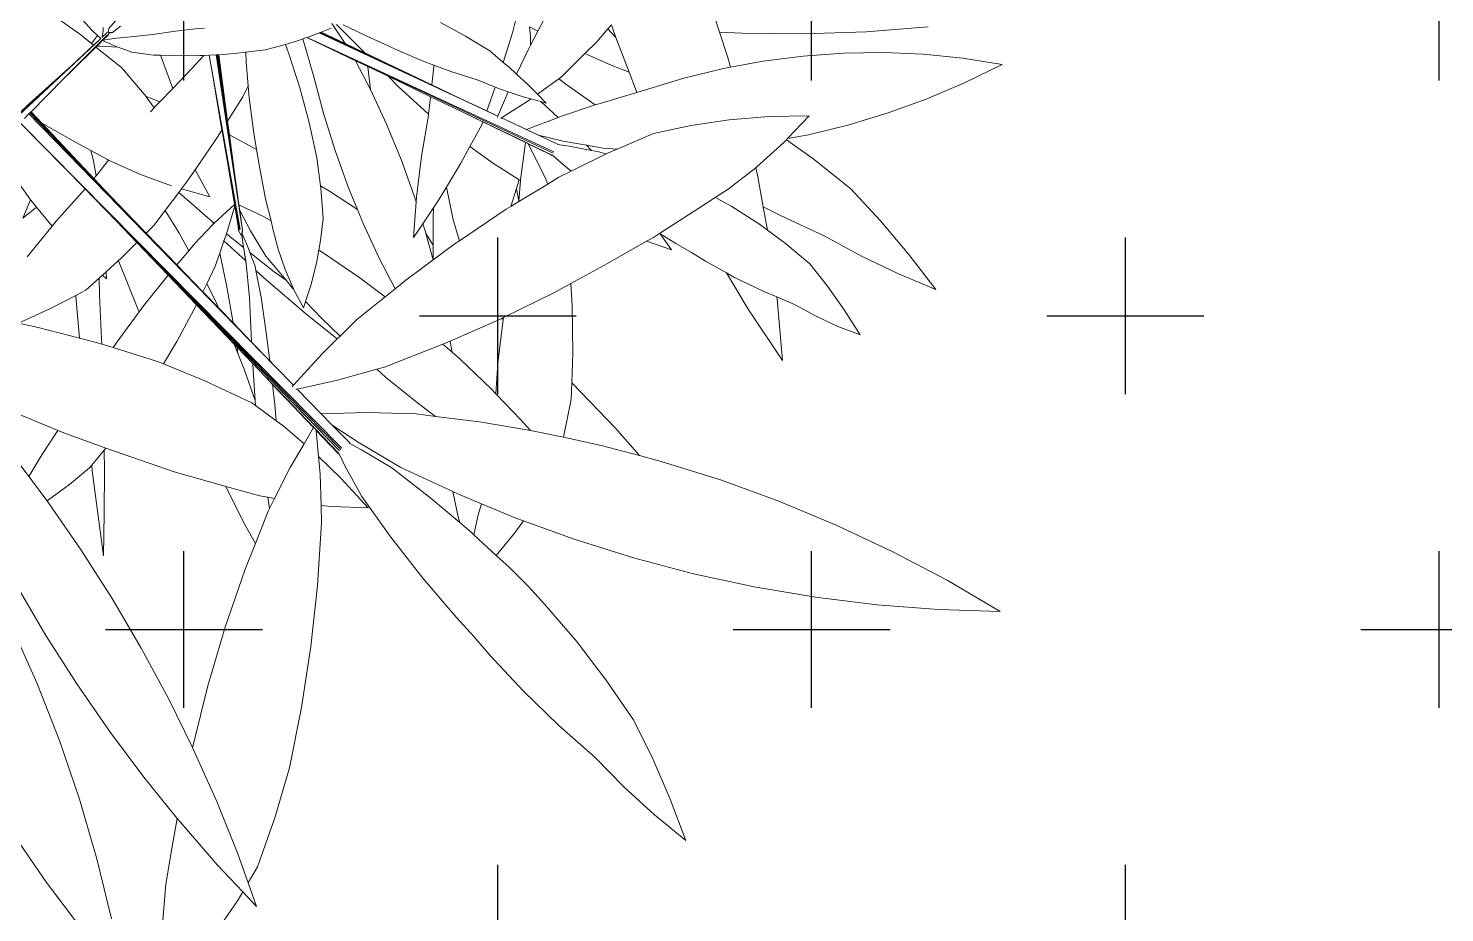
# Model space of a CAD drawing. Header units: millimetres. Extents: x 17 to 218440, y 21 to 53693.
# Drawn here: x 38975.5 to 39426.8, y 24709.8 to 24991.8 of the extents above; entities that cross this region are included whole.
import ezdxf

# ---------------------------------------------------------------- set-up
doc = ezdxf.new("R2010")
doc.units = ezdxf.units.MM
doc.header["$MEASUREMENT"] = 0
doc.layers.add('Edges', color=7, linetype='Continuous', lineweight=18)
doc.layers.add('tampak', color=7, linetype='Continuous')

# ---------------------------------------------------------------- blocks, each defined once
blk = doc.blocks.new('OUTDOOR')
at = {"layer": 'tampak', "transparency": 33554687}
h = blk.add_hatch(dxfattribs=at)
h.set_pattern_fill('CROSS', scale=400)
h.paths.add_polyline_path([(1833117.56, 62258.33), (1829017.56, 62258.33), (1829017.56, 55399.79), (1833117.56, 55399.79)])
blk = doc.blocks.new('BAMBOOPLAN')
at = {"layer": 'Edges'}
for p, q in [((5.6328, -4.214), (5.687, -3.998)), ((6.5757, -4.2106), (6.5246, -4.0537)), ((5.8134, -4.0839), (5.7491, -4.2066)), ((3.6667, -4.224), (3.543, -4.1354)), ((3.6767, -4.1572), (3.7171, -4.2017)), ((3.7693, -4.1901), (3.769, -4.204)), ((3.8255, -4.1601), (3.7951, -4.1943)), ((3.8481, -4.1842), (3.8118, -4.2122)), ((4.8704, -4.2633), (4.8105, -4.1721)), ((4.956, -4.3016), (4.8313, -4.177)), ((4.987, -4.2379), (4.8625, -4.1778)), ((5.4185, -4.2291), (5.305, -4.1667)), ((5.7491, -4.2066), (5.7105, -4.1873)), ((5.715, -4.2345), (5.7105, -4.1873)), ((6.0837, -4.1777), (6.0679, -4.1962)), ((6.0927, -4.2053), (6.0837, -4.1777)), ((7.5251, -4.1874), (7.2432, -4.2098)), ((3.7523, -4.2463), (3.3833, -4.591)), ((3.5886, -4.4246), (3.7854, -4.2259)), ((3.6277, -4.3856), (3.7869, -4.2262)), ((3.7163, -4.2637), (3.6667, -4.224)), ((3.7163, -4.2637), (3.7433, -4.2261)), ((3.7171, -4.2017), (3.7433, -4.2261)), ((3.7523, -4.2463), (3.7255, -4.271)), ((3.7433, -4.2261), (3.7586, -4.2404)), ((3.7586, -4.2404), (3.7523, -4.2463)), ((3.7659, -4.2492), (3.7549, -4.2601)), ((3.766, -4.2493), (3.7549, -4.2601)), ((3.7586, -4.2404), (3.7591, -4.2408)), ((3.765, -4.2345), (3.7649, -4.2349)), ((3.7649, -4.2349), (3.7649, -4.2352)), ((3.769, -4.204), (3.765, -4.2345)), ((3.7848, -4.216), (3.765, -4.2345)), ((3.7672, -4.2479), (3.7659, -4.2492)), ((3.766, -4.2493), (3.7659, -4.2492)), ((3.832, -4.2778), (3.766, -4.2493)), ((3.79, -4.2255), (3.7672, -4.2479)), ((3.7674, -4.2479), (3.7672, -4.2479)), ((3.7914, -4.2246), (3.7674, -4.2479)), ((3.8297, -4.239), (3.7674, -4.2479)), ((3.7831, -4.2179), (3.7832, -4.2179)), ((3.7859, -4.2154), (3.7832, -4.2179)), ((3.7862, -4.2151), (3.7848, -4.216)), ((3.7862, -4.2151), (3.7923, -4.2117)), ((3.7887, -4.2149), (3.7893, -4.2144)), ((3.7914, -4.2246), (3.7925, -4.2234)), ((3.7923, -4.2117), (3.7922, -4.2128)), ((3.7927, -4.204), (3.7923, -4.2117)), ((3.7923, -4.2117), (3.7925, -4.2116)), ((3.7925, -4.2234), (3.7934, -4.222)), ((3.7951, -4.1943), (3.7927, -4.204)), ((3.7934, -4.222), (3.7969, -4.2139)), ((3.8118, -4.2122), (3.794, -4.2136)), ((3.7969, -4.2139), (3.794, -4.2138)), ((3.802, -4.2139), (3.7969, -4.2139)), ((3.8118, -4.2122), (3.802, -4.2139)), ((3.8952, -4.233), (3.8297, -4.239)), ((3.9934, -4.2218), (3.8952, -4.233)), ((4.0983, -4.2068), (3.9934, -4.2218)), ((4.2039, -4.1953), (4.0983, -4.2068)), ((4.23, -4.1934), (4.2039, -4.1953)), ((4.659, -4.2487), (4.5988, -4.267)), ((4.6776, -4.2422), (4.659, -4.2487)), ((4.6971, -4.2354), (4.6776, -4.2422)), ((4.6776, -4.2422), (4.7277, -4.415)), ((4.6974, -4.2352), (4.6971, -4.2354)), ((4.9188, -4.3418), (4.6971, -4.2354)), ((4.6984, -4.2349), (4.6974, -4.2352)), ((4.6974, -4.2352), (5.8177, -4.7629)), ((4.734, -4.2224), (4.6984, -4.2349)), ((4.6984, -4.2349), (5.8207, -4.7571)), ((4.7522, -4.215), (4.734, -4.2224)), ((4.7578, -4.2128), (4.7522, -4.215)), ((5.5663, -4.5946), (4.7522, -4.215)), ((4.7614, -4.2114), (4.7578, -4.2128)), ((5.3923, -4.5115), (4.7578, -4.2128)), ((4.8078, -4.1927), (4.7614, -4.2114)), ((4.8704, -4.2633), (4.7614, -4.2114)), ((5.0504, -4.2654), (4.987, -4.2379)), ((5.5291, -4.2964), (5.4185, -4.2291)), ((5.5911, -4.3489), (5.6328, -4.214)), ((5.7153, -4.2711), (5.715, -4.2345)), ((5.7491, -4.2066), (5.7153, -4.2711)), ((6.0165, -4.2561), (5.963, -4.3091)), ((6.0679, -4.1962), (6.0165, -4.2561)), ((6.104, -4.2352), (6.0679, -4.1962)), ((6.104, -4.2352), (6.0927, -4.2053)), ((6.1636, -4.3936), (6.104, -4.2352)), ((6.6774, -4.2163), (6.5757, -4.2106)), ((6.6123, -4.3227), (6.5757, -4.2106)), ((6.9604, -4.2195), (6.6774, -4.2163)), ((7.2432, -4.2098), (6.9604, -4.2195)), ((3.7255, -4.271), (3.6263, -4.3625)), ((3.7356, -4.2791), (3.6277, -4.3856)), ((3.7255, -4.271), (3.7163, -4.2637)), ((3.7404, -4.2744), (3.7356, -4.2791)), ((3.8524, -4.3725), (3.7356, -4.2791)), ((3.7549, -4.2601), (3.7404, -4.2744)), ((3.7531, -4.2757), (3.7404, -4.2744)), ((3.837, -4.2796), (3.7531, -4.2757)), ((3.837, -4.2796), (3.832, -4.2778)), ((3.8992, -4.3025), (3.837, -4.2796)), ((3.9989, -4.3158), (3.8992, -4.3025)), ((4.0307, -4.3167), (3.9989, -4.3158)), ((4.0857, -4.4678), (4.0307, -4.3167)), ((4.1039, -4.3186), (4.0307, -4.3167)), ((4.2093, -4.3179), (4.1039, -4.3186)), ((4.1751, -4.3749), (4.227, -4.3172)), ((4.227, -4.3172), (4.2093, -4.3179)), ((4.2516, -4.3162), (4.227, -4.3172)), ((4.2522, -4.3161), (4.2516, -4.3162)), ((4.2516, -4.3162), (4.2648, -4.3913)), ((4.2839, -4.3149), (4.2522, -4.3161)), ((4.2522, -4.3161), (4.3936, -5.11)), ((4.2887, -4.3147), (4.2839, -4.3149)), ((4.4011, -5.0942), (4.2839, -4.3149)), ((4.2924, -4.3145), (4.2887, -4.3147)), ((4.3853, -4.9846), (4.2887, -4.3147)), ((4.2949, -4.3144), (4.2924, -4.3145)), ((4.3655, -4.8414), (4.2924, -4.3145)), ((4.3059, -4.3968), (4.2949, -4.3144)), ((4.2953, -4.3144), (4.2949, -4.3144)), ((4.3148, -4.3136), (4.2953, -4.3144)), ((4.2953, -4.3144), (4.3059, -4.3968)), ((4.4109, -4.3041), (4.3148, -4.3136)), ((4.4187, -4.3031), (4.4109, -4.3041)), ((4.5066, -4.2912), (4.4187, -4.3031)), ((4.4205, -4.3476), (4.4187, -4.3031)), ((4.5832, -4.2717), (4.5066, -4.2912)), ((4.5988, -4.267), (4.5832, -4.2717)), ((4.6142, -4.3093), (4.5988, -4.267)), ((4.664, -4.4653), (4.6142, -4.3093)), ((4.9567, -4.3043), (4.8704, -4.2633)), ((4.9567, -4.3043), (4.956, -4.3016)), ((4.9605, -4.3061), (4.956, -4.3016)), ((4.9605, -4.3061), (4.9567, -4.3043)), ((5.2655, -4.4512), (4.9605, -4.3061)), ((5.1091, -4.2937), (5.0504, -4.2654)), ((5.2286, -4.3451), (5.1091, -4.2937)), ((5.5911, -4.3489), (5.5291, -4.2964)), ((5.7076, -4.2858), (5.6509, -4.4021)), ((5.7153, -4.2711), (5.7076, -4.2858)), ((5.963, -4.3091), (5.8578, -4.4132)), ((6.0816, -4.3616), (5.963, -4.3091)), ((6.957, -4.3201), (6.7747, -4.3436)), ((7.1396, -4.3069), (6.957, -4.3201)), ((7.3219, -4.3042), (7.1396, -4.3069)), ((7.5034, -4.3119), (7.3219, -4.3042)), ((7.6839, -4.33), (7.5034, -4.3119)), ((3.6263, -4.3625), (3.3842, -4.5857)), ((3.5886, -4.4246), (3.6277, -4.3856)), ((3.597, -4.3891), (3.6263, -4.3625)), ((3.9642, -4.5049), (3.8524, -4.3725)), ((4.0857, -4.4678), (4.1751, -4.3749)), ((4.4294, -4.4556), (4.4205, -4.3476)), ((4.9861, -4.472), (4.9188, -4.3418)), ((4.9744, -4.3684), (4.9188, -4.3418)), ((4.9745, -4.3689), (4.9744, -4.3684)), ((5.0662, -4.4125), (4.9744, -4.3684)), ((4.9862, -4.4722), (4.9745, -4.3689)), ((5.2754, -4.3623), (5.2286, -4.3451)), ((5.2655, -4.4512), (5.2744, -4.369)), ((5.2744, -4.369), (5.2754, -4.3623)), ((5.3516, -4.3904), (5.2754, -4.3623)), ((5.6178, -4.3715), (5.5911, -4.3489)), ((5.6509, -4.4021), (5.6178, -4.3715)), ((6.1636, -4.3936), (6.0816, -4.3616)), ((6.5931, -4.3774), (6.4125, -4.4215)), ((6.6257, -4.3713), (6.5931, -4.3774)), ((6.6257, -4.3713), (6.6123, -4.3227)), ((6.7747, -4.3436), (6.6257, -4.3713)), ((7.8627, -4.3585), (7.6839, -4.33)), ((7.8627, -4.3585), (7.6911, -4.4421)), ((3.385, -4.5818), (3.597, -4.3891)), ((3.4188, -4.5496), (3.597, -4.3891)), ((3.4406, -4.5742), (3.5886, -4.4246)), ((4.2648, -4.3913), (4.3913, -5.1106)), ((4.3102, -4.6574), (4.2648, -4.3913)), ((4.3354, -4.6173), (4.3059, -4.3968)), ((4.7736, -4.5865), (4.7277, -4.415)), ((5.1117, -4.4583), (5.0662, -4.4125)), ((5.2597, -4.5054), (5.0662, -4.4125)), ((5.476, -4.4303), (5.3516, -4.3904)), ((5.5546, -4.4614), (5.476, -4.4303)), ((5.7037, -4.451), (5.6509, -4.4021)), ((5.8435, -4.4236), (5.7465, -4.4942)), ((5.8578, -4.4132), (5.8435, -4.4236)), ((5.8754, -4.4483), (5.8435, -4.4236)), ((6.01, -4.543), (5.8754, -4.4483)), ((6.1924, -4.4701), (6.1636, -4.3936)), ((6.4125, -4.4215), (6.2336, -4.4757)), ((7.6911, -4.4421), (7.5166, -4.5162)), ((4.0277, -4.5281), (3.9642, -4.5049)), ((3.9647, -4.5055), (3.9642, -4.5049)), ((4.0016, -4.5557), (3.9647, -4.5055)), ((4.0277, -4.5281), (4.0857, -4.4678)), ((4.3354, -4.6173), (4.4058, -4.5059)), ((4.4058, -4.5059), (4.4294, -4.4556)), ((4.4339, -4.5099), (4.4294, -4.4556)), ((4.4546, -4.6716), (4.4339, -4.5099)), ((4.7065, -4.6236), (4.664, -4.4653)), ((4.9862, -4.4722), (4.9861, -4.472)), ((5.0591, -4.6299), (4.9862, -4.4722)), ((5.2495, -4.583), (5.1117, -4.4583)), ((5.2512, -4.5843), (5.2597, -4.5054)), ((5.3694, -4.558), (5.2597, -4.5054)), ((5.3923, -4.5115), (5.2655, -4.4512)), ((5.5159, -4.5697), (5.3923, -4.5115)), ((5.5159, -4.5697), (5.5546, -4.4614)), ((5.5786, -4.4709), (5.5546, -4.4614)), ((5.6138, -4.4827), (5.5667, -4.5936)), ((5.6138, -4.4827), (5.5786, -4.4709)), ((5.6822, -4.5057), (5.6138, -4.4827)), ((5.7172, -4.5155), (5.6822, -4.5057)), ((5.7465, -4.4942), (5.7037, -4.451)), ((5.7866, -4.5348), (5.7465, -4.4942)), ((6.1992, -4.4859), (6.0322, -4.5358)), ((6.1992, -4.4859), (6.1924, -4.4701)), ((6.2336, -4.4757), (6.1992, -4.4859)), ((3.4311, -4.5837), (3.4357, -4.579)), ((3.4357, -4.579), (3.4389, -4.5758)), ((3.8714, -5.0297), (3.4357, -4.579)), ((3.4389, -4.5758), (3.4406, -4.5742)), ((3.4389, -4.5758), (3.774, -4.9275)), ((3.4406, -4.5742), (3.4891, -4.6256)), ((3.9848, -4.5747), (4.0016, -4.5557)), ((4.0016, -4.5557), (4.0075, -4.5491)), ((4.0075, -4.5491), (4.0277, -4.5281)), ((5.4978, -4.6203), (5.3694, -4.558)), ((5.692, -4.7128), (5.3694, -4.558)), ((5.5667, -4.5936), (5.5159, -4.5697)), ((5.7121, -4.5192), (5.5837, -4.6016)), ((5.7172, -4.5155), (5.7121, -4.5192)), ((5.7618, -4.5279), (5.7172, -4.5155)), ((5.841, -4.5995), (5.7618, -4.5279)), ((5.7866, -4.5348), (5.7618, -4.5279)), ((6.01, -4.543), (5.8564, -4.5935)), ((6.0322, -4.5358), (6.01, -4.543)), ((7.5166, -4.5162), (7.3397, -4.5803)), ((3.3925, -4.6255), (4.8566, -6.1065)), ((3.3925, -4.6256), (3.6864, -4.9254)), ((3.4108, -4.6042), (3.4311, -4.5837)), ((4.5506, -5.7323), (3.4311, -4.5837)), ((3.6433, -4.7126), (3.4891, -4.6256)), ((3.4891, -4.6256), (3.7266, -4.8773)), ((4.3438, -4.6794), (4.3354, -4.6173)), ((4.7419, -4.7838), (4.7065, -4.6236)), ((4.8265, -4.7552), (4.7736, -4.5865)), ((5.1255, -4.7918), (5.0591, -4.6299)), ((5.2179, -4.7768), (5.2504, -4.5911)), ((5.2512, -4.5843), (5.2495, -4.583)), ((5.2504, -4.5911), (5.2512, -4.5843)), ((5.4393, -4.7323), (5.4929, -4.6338)), ((5.4929, -4.6338), (5.4978, -4.6203)), ((5.6918, -4.7143), (5.4978, -4.6203)), ((5.5663, -4.5946), (5.5642, -4.5996)), ((5.5667, -4.5936), (5.5663, -4.5946)), ((5.5827, -4.6022), (5.58, -4.604)), ((5.5837, -4.6016), (5.5827, -4.6022)), ((5.8283, -4.7167), (5.5827, -4.6022)), ((5.6975, -4.6552), (5.5837, -4.6016)), ((5.841, -4.5995), (5.6975, -4.6552)), ((5.8564, -4.5935), (5.841, -4.5995)), ((6.4446, -4.6358), (6.2745, -4.6726)), ((6.6198, -4.6103), (6.4446, -4.6358)), ((6.7998, -4.596), (6.6198, -4.6103)), ((6.9839, -4.593), (6.7998, -4.596)), ((6.9839, -4.593), (6.8857, -4.6962)), ((7.1607, -4.6345), (6.9802, -4.6786)), ((7.3397, -4.5803), (7.1607, -4.6345)), ((4.1876, -4.8387), (4.2798, -4.7055)), ((4.2798, -4.7055), (4.3082, -4.6605)), ((4.3082, -4.6605), (4.3102, -4.6574)), ((4.311, -4.662), (4.3082, -4.6605)), ((4.311, -4.662), (4.3102, -4.6574)), ((4.3411, -4.8388), (4.311, -4.662)), ((4.4675, -4.7452), (4.3438, -4.6794)), ((4.3655, -4.8414), (4.3438, -4.6794)), ((4.4675, -4.7452), (4.4546, -4.6716)), ((5.7513, -4.6805), (5.6975, -4.6552)), ((5.8637, -4.7074), (5.7513, -4.6805)), ((5.8283, -4.7167), (5.7513, -4.6805)), ((5.97, -4.7264), (5.8637, -4.7074)), ((6.2745, -4.6726), (6.11, -4.7437)), ((6.881, -4.7011), (6.869, -4.7138)), ((6.8857, -4.6962), (6.881, -4.7011)), ((7.0007, -4.7875), (6.881, -4.7011)), ((6.9802, -4.6786), (6.8857, -4.6962)), ((3.7128, -4.7507), (3.6433, -4.7126)), ((3.7244, -4.7973), (3.7128, -4.7507)), ((3.7884, -4.7921), (3.7128, -4.7507)), ((4.4827, -4.8322), (4.4675, -4.7452)), ((4.8862, -4.9207), (4.8265, -4.7552)), ((5.3979, -4.8082), (5.4393, -4.7323)), ((5.5425, -4.8065), (5.4393, -4.7323)), ((5.6698, -4.8838), (5.6918, -4.7143)), ((5.6918, -4.7143), (5.692, -4.7128)), ((5.702, -4.7176), (5.692, -4.7128)), ((5.702, -4.7176), (5.7026, -4.718)), ((5.7026, -4.718), (5.7031, -4.7182)), ((5.7035, -4.7184), (5.7031, -4.7182)), ((5.7046, -4.7206), (5.7035, -4.7184)), ((5.8131, -4.771), (5.7035, -4.7184)), ((5.7783, -4.8678), (5.7046, -4.7206)), ((5.802, -4.7678), (5.7046, -4.7206)), ((5.8116, -4.7725), (5.802, -4.7678)), ((5.8119, -4.7726), (5.8116, -4.7725)), ((5.8119, -4.7726), (5.8152, -4.7713)), ((5.8152, -4.7713), (5.8148, -4.7709)), ((5.8543, -4.8072), (5.8152, -4.7713)), ((5.8368, -4.7207), (5.8283, -4.7167)), ((5.8368, -4.7207), (5.8376, -4.7231)), ((5.8376, -4.7231), (5.8375, -4.7231)), ((5.8909, -4.7302), (5.8376, -4.7231)), ((5.993, -4.7497), (5.8909, -4.7302)), ((6.0562, -4.7669), (5.8999, -4.8446)), ((5.993, -4.7497), (5.97, -4.7264)), ((6.0454, -4.74), (5.97, -4.7264)), ((6.0261, -4.756), (5.993, -4.7497)), ((6.0581, -4.7661), (6.0261, -4.756)), ((6.11, -4.7437), (6.0454, -4.74)), ((6.0581, -4.7661), (6.0562, -4.7669)), ((6.11, -4.7437), (6.0581, -4.7661)), ((6.869, -4.7138), (6.7459, -4.8248)), ((3.7365, -4.8652), (3.7244, -4.7973)), ((3.7365, -4.8652), (3.7941, -4.7947)), ((3.7941, -4.7947), (3.7884, -4.7921)), ((3.9391, -4.8603), (3.7941, -4.7947)), ((4.5089, -4.9704), (4.4827, -4.8322)), ((4.7589, -4.912), (4.7419, -4.7838)), ((5.1852, -4.9573), (5.1255, -4.7918)), ((5.1953, -4.9623), (5.2179, -4.7768)), ((5.3323, -4.9168), (5.3979, -4.8082)), ((5.6636, -4.8837), (5.5425, -4.8065)), ((5.8999, -4.8446), (5.8543, -4.8072)), ((6.7409, -4.8288), (6.6151, -4.9259)), ((6.7459, -4.8248), (6.7409, -4.8288)), ((6.7505, -4.8709), (6.7409, -4.8288)), ((7.1742, -4.9249), (7.0007, -4.7875)), ((3.4382, -4.9745), (3.3446, -4.8413)), ((3.7266, -4.8773), (3.7365, -4.8652)), ((3.7266, -4.8773), (3.774, -4.9275)), ((4.0806, -4.9116), (3.9391, -4.8603)), ((4.126, -4.9255), (4.1445, -4.9011)), ((4.1445, -4.9011), (4.1876, -4.8387)), ((4.2555, -4.9617), (4.1876, -4.8387)), ((4.3653, -4.9849), (4.3411, -4.8388)), ((4.3678, -4.9957), (4.3411, -4.8388)), ((4.3853, -4.9846), (4.3655, -4.8414)), ((5.651, -4.9234), (5.6636, -4.8837)), ((5.662, -4.982), (5.6696, -4.8875)), ((5.6696, -4.8875), (5.6636, -4.8837)), ((5.6696, -4.8875), (5.6698, -4.8838)), ((5.7934, -4.9031), (5.7783, -4.8678)), ((5.8437, -4.8725), (5.7934, -4.9031)), ((5.8999, -4.8446), (5.8437, -4.8725)), ((6.775, -5.0068), (6.7505, -4.8709)), ((3.5551, -5.0725), (3.6864, -4.9254)), ((3.6864, -4.9254), (3.7266, -4.9665)), ((3.774, -4.9275), (3.8714, -5.0297)), ((4.0518, -5.0238), (4.1132, -4.9425)), ((4.1132, -4.9425), (4.126, -4.9255)), ((4.2682, -5.077), (4.1132, -4.9425)), ((4.2555, -4.9617), (4.126, -4.9255)), ((4.8, -4.9362), (4.7589, -4.912)), ((4.7601, -4.9215), (4.7589, -4.912)), ((4.7711, -5.0601), (4.7601, -4.9215)), ((4.9266, -5.0189), (4.8, -4.9362)), ((4.9266, -5.0189), (4.8862, -4.9207)), ((5.1937, -4.9845), (5.1852, -4.9573)), ((5.1937, -4.9845), (5.1953, -4.9623)), ((5.2944, -4.9795), (5.3323, -4.9168)), ((5.3636, -5.0669), (5.3323, -4.9168)), ((5.6249, -5.0057), (5.651, -4.9234)), ((5.662, -4.982), (5.651, -4.9234)), ((5.7934, -4.9031), (5.6619, -4.9831)), ((6.5563, -4.9646), (6.4768, -5.0168)), ((6.6151, -4.9259), (6.5563, -4.9646)), ((6.5682, -4.9706), (6.5563, -4.9646)), ((7.309, -5.0708), (7.1742, -4.9249)), ((3.4038, -5.0591), (3.4382, -4.9745)), ((3.4038, -5.0591), (3.4657, -5.0082)), ((3.4397, -4.9767), (3.4382, -4.9745)), ((3.4657, -5.0082), (3.4397, -4.9767)), ((3.5369, -5.0948), (3.4657, -5.0082)), ((3.7266, -4.9665), (4.8506, -6.1131)), ((3.7266, -4.9665), (3.8297, -5.0727)), ((3.9653, -5.1268), (3.8714, -5.0297)), ((4.0001, -5.0922), (4.0518, -5.0238)), ((4.1129, -5.1244), (4.0518, -5.0238)), ((4.2752, -5.0819), (4.3671, -4.9964)), ((4.33, -5.1305), (4.3682, -5.0032)), ((4.3671, -4.9964), (4.3653, -4.9849)), ((4.3672, -4.9963), (4.3653, -4.9849)), ((4.3671, -4.9964), (4.3672, -4.9963)), ((4.3672, -4.9963), (4.3678, -4.9957)), ((4.3678, -4.9957), (4.3681, -4.9955)), ((4.3682, -5.0032), (4.3683, -5.003)), ((4.3831, -5.0964), (4.3682, -5.0032)), ((4.3688, -5.0014), (4.3683, -4.9985)), ((4.3683, -5.003), (4.3688, -5.0014)), ((4.3865, -5.113), (4.3683, -5.003)), ((4.3877, -5.1121), (4.3688, -5.0014)), ((4.3873, -4.9986), (4.3853, -4.9846)), ((4.4989, -5.0516), (4.3873, -4.9986)), ((4.3909, -5.0231), (4.3873, -4.9986)), ((4.4398, -5.1165), (4.3909, -5.0231)), ((4.4011, -5.0942), (4.3909, -5.0231)), ((4.5334, -5.0705), (4.5089, -4.9704)), ((4.9527, -5.0826), (4.9266, -5.0189)), ((5.1826, -5.1472), (5.1937, -4.9845)), ((5.2249, -5.0838), (5.2733, -5.011)), ((5.2714, -5.0576), (5.2733, -5.011)), ((5.2733, -5.011), (5.2944, -4.9795)), ((5.6042, -5.0183), (5.391, -5.1617)), ((5.6249, -5.0057), (5.6042, -5.0183)), ((5.6619, -4.9831), (5.6249, -5.0057)), ((5.6619, -4.9831), (5.662, -4.982)), ((6.4768, -5.0168), (6.3022, -5.1284)), ((6.6313, -5.0062), (6.5682, -4.9706)), ((6.7571, -5.0862), (6.6313, -5.0062)), ((6.8533, -5.0471), (6.775, -5.0068)), ((6.7944, -5.1139), (6.775, -5.0068)), ((3.4227, -5.2351), (3.5369, -5.0948)), ((3.5369, -5.0948), (3.5551, -5.0725)), ((3.8297, -5.0727), (4.8457, -6.1193)), ((3.9223, -5.1695), (3.8297, -5.0727)), ((3.9653, -5.1268), (4.0001, -5.0922)), ((4.1849, -5.176), (4.2707, -5.0866)), ((4.2707, -5.0866), (4.2682, -5.077)), ((4.2746, -5.0826), (4.2682, -5.077)), ((4.2707, -5.0866), (4.2746, -5.0826)), ((4.2746, -5.0826), (4.2752, -5.0819)), ((4.4036, -5.1107), (4.4011, -5.0942)), ((4.5334, -5.0705), (4.4989, -5.0516)), ((4.5423, -5.107), (4.5334, -5.0705)), ((4.7592, -5.1612), (4.7711, -5.0601)), ((5.0256, -5.2404), (4.9527, -5.0826)), ((5.1826, -5.1472), (5.2249, -5.0838)), ((5.2381, -5.126), (5.2249, -5.0838)), ((5.272, -5.1821), (5.2714, -5.0576)), ((5.391, -5.1617), (5.3636, -5.0669)), ((6.7944, -5.1139), (6.7571, -5.0862)), ((7.056, -5.141), (6.8533, -5.0471)), ((7.438, -5.2238), (7.309, -5.0708)), ((4.105, -5.2714), (3.9653, -5.1268)), ((4.1587, -5.2072), (4.1129, -5.1244)), ((4.3193, -5.1622), (4.3276, -5.1385)), ((4.3276, -5.1385), (4.33, -5.1305)), ((4.4082, -5.1923), (4.33, -5.1305)), ((4.3859, -5.1145), (4.3831, -5.0964)), ((4.3859, -5.1138), (4.3831, -5.0964)), ((4.3859, -5.1145), (4.3959, -5.1347)), ((4.3959, -5.1347), (4.3962, -5.1348)), ((4.3962, -5.1348), (4.3967, -5.135)), ((4.3967, -5.135), (4.3974, -5.135)), ((4.3974, -5.135), (4.3982, -5.135)), ((4.3982, -5.135), (4.399, -5.135)), ((4.3992, -5.1221), (4.3987, -5.1209)), ((4.4225, -5.28), (4.399, -5.128)), ((4.399, -5.135), (4.3999, -5.1348)), ((4.3999, -5.1348), (4.3991, -5.129)), ((4.3999, -5.1348), (4.3999, -5.1348)), ((4.4082, -5.1923), (4.3999, -5.1348)), ((4.4023, -5.1295), (4.4022, -5.1293)), ((4.4025, -5.1301), (4.4025, -5.13)), ((4.4026, -5.1302), (4.4025, -5.1301)), ((4.4036, -5.1114), (4.4026, -5.1302)), ((4.4306, -5.1973), (4.4026, -5.1302)), ((4.4029, -5.1117), (4.403, -5.1123)), ((4.4035, -5.1106), (4.4036, -5.1112)), ((4.4036, -5.1112), (4.4036, -5.1107)), ((4.4036, -5.1114), (4.4036, -5.1112)), ((4.5101, -5.2326), (4.4398, -5.1165)), ((4.5664, -5.2007), (4.5423, -5.107)), ((5.2389, -5.129), (5.2381, -5.126)), ((5.272, -5.1821), (5.2389, -5.129)), ((5.2711, -5.2492), (5.2389, -5.129)), ((6.2744, -5.1462), (6.2438, -5.1636)), ((6.3022, -5.1284), (6.2744, -5.1462)), ((6.3049, -5.13), (6.3022, -5.1284)), ((6.3575, -5.2035), (6.3049, -5.13)), ((6.3769, -5.1745), (6.3049, -5.13)), ((6.8745, -5.1733), (6.7944, -5.1139)), ((7.2215, -5.2313), (7.056, -5.141)), ((3.8493, -5.2421), (3.9223, -5.1695)), ((4.0653, -5.3189), (3.9223, -5.1695)), ((4.105, -5.2714), (4.1587, -5.2072)), ((4.1587, -5.2072), (4.1849, -5.176)), ((4.2789, -5.2774), (4.2996, -5.2184)), ((4.2996, -5.2184), (4.3193, -5.1622)), ((4.3327, -5.3718), (4.2996, -5.2184)), ((4.4182, -5.2538), (4.3193, -5.1622)), ((4.4092, -5.1989), (4.4082, -5.1923)), ((4.4182, -5.2538), (4.4092, -5.1989)), ((4.4374, -5.2154), (4.4306, -5.1973)), ((4.5482, -5.3031), (4.4374, -5.2154)), ((4.4608, -5.2772), (4.4374, -5.2154)), ((4.5976, -5.2923), (4.5664, -5.2007)), ((4.7402, -5.2631), (4.7512, -5.2042)), ((4.7512, -5.2042), (4.7592, -5.1612)), ((4.7752, -5.2198), (4.7512, -5.2042)), ((4.9372, -5.3308), (4.7752, -5.2198)), ((5.2723, -5.2483), (5.272, -5.1821)), ((5.3717, -5.1747), (5.2723, -5.2483)), ((5.391, -5.1617), (5.3717, -5.1747)), ((6.2438, -5.1636), (6.0653, -5.265)), ((6.3575, -5.2035), (6.2438, -5.1636)), ((6.4488, -5.2145), (6.3769, -5.1745)), ((6.5117, -5.2545), (6.4488, -5.2145)), ((6.9877, -5.267), (6.8745, -5.1733)), ((7.5611, -5.3833), (7.438, -5.2238)), ((3.7824, -5.3029), (3.838, -5.2524)), ((3.838, -5.2524), (3.8493, -5.2421)), ((3.8384, -5.2534), (3.838, -5.2524)), ((3.9271, -5.4723), (3.8384, -5.2534)), ((4.2235, -5.394), (4.105, -5.2714)), ((4.2407, -5.3578), (4.2789, -5.2774)), ((4.4225, -5.28), (4.4182, -5.2538)), ((4.4361, -5.4217), (4.4225, -5.28)), ((4.4646, -5.2967), (4.4608, -5.2772)), ((4.6017, -5.3416), (4.5101, -5.2326)), ((4.7141, -5.3654), (4.7402, -5.2631)), ((5.0981, -5.3807), (5.0256, -5.2404)), ((5.2711, -5.2492), (5.1467, -5.3414)), ((5.2723, -5.2483), (5.2711, -5.2492)), ((6.0653, -5.265), (5.8983, -5.3568)), ((6.6072, -5.3085), (6.5117, -5.2545)), ((7.0672, -5.3689), (6.9877, -5.267)), ((7.39, -5.3121), (7.2215, -5.2313)), ((3.6904, -5.3866), (3.7502, -5.3322)), ((3.7502, -5.3322), (3.7653, -5.3184)), ((3.7521, -5.4081), (3.7502, -5.3322)), ((3.7653, -5.3184), (3.7824, -5.3029)), ((3.784, -5.3351), (3.7653, -5.3184)), ((3.784, -5.3351), (3.7824, -5.3029)), ((3.9547, -5.4567), (4.0653, -5.3189)), ((4.1947, -5.4542), (4.0653, -5.3189)), ((4.5006, -5.3301), (4.4646, -5.2967)), ((4.488, -5.4179), (4.4646, -5.2967)), ((4.6993, -5.5008), (4.5006, -5.3301)), ((4.6017, -5.3416), (4.5482, -5.3031)), ((4.6358, -5.3814), (4.5976, -5.2923)), ((4.6318, -5.3774), (4.6017, -5.3416)), ((5.0529, -5.4172), (4.9372, -5.3308)), ((5.1467, -5.3414), (5.0981, -5.3807)), ((6.7068, -5.4739), (6.6072, -5.3085)), ((6.6409, -5.3275), (6.6072, -5.3085)), ((6.7781, -5.393), (6.6409, -5.3275)), ((7.5611, -5.3833), (7.39, -5.3121)), ((3.5318, -5.4688), (3.6442, -5.4105)), ((3.6441, -5.4157), (3.6442, -5.4105)), ((3.6615, -5.6053), (3.6441, -5.4157)), ((3.6442, -5.4105), (3.6904, -5.3866)), ((3.7615, -5.609), (3.7521, -5.4081)), ((4.2235, -5.394), (4.2407, -5.3578)), ((4.2945, -5.4674), (4.2235, -5.394)), ((4.2829, -5.442), (4.2407, -5.3578)), ((4.3604, -5.5356), (4.3327, -5.3718)), ((4.636, -5.3818), (4.6318, -5.3774)), ((4.636, -5.3818), (4.6358, -5.3814)), ((4.6809, -5.4679), (4.636, -5.3818)), ((4.6905, -5.4384), (4.7141, -5.3654)), ((5.0529, -5.4172), (4.9246, -5.5207)), ((5.0981, -5.3807), (5.0529, -5.4172)), ((5.821, -5.3992), (5.5923, -5.5117)), ((5.8983, -5.3568), (5.821, -5.3992)), ((5.9046, -5.4602), (5.8983, -5.3568)), ((6.8367, -5.4175), (6.7781, -5.393)), ((6.8381, -5.4278), (6.8367, -5.4175)), ((6.9179, -5.4514), (6.8367, -5.4175)), ((7.1433, -5.4769), (7.0672, -5.3689)), ((3.3839, -5.5373), (3.5318, -5.4688)), ((3.9332, -5.4857), (3.9271, -5.4723)), ((3.9332, -5.4857), (3.9547, -5.4567)), ((4.1048, -5.6204), (4.1947, -5.4542)), ((4.3653, -5.6325), (4.1947, -5.4542)), ((4.2945, -5.4674), (4.2829, -5.442)), ((4.3604, -5.5356), (4.2945, -5.4674)), ((4.4431, -5.587), (4.4361, -5.4217)), ((4.511, -5.5804), (4.488, -5.4179)), ((4.6809, -5.4679), (4.6905, -5.4384)), ((4.767, -5.5178), (4.6905, -5.4384)), ((5.9073, -5.6717), (5.9046, -5.4602)), ((6.8626, -5.7078), (6.7068, -5.4739)), ((6.8626, -5.7078), (6.8381, -5.4278)), ((7.0153, -5.5057), (6.9179, -5.4514)), ((7.2157, -5.5908), (7.1433, -5.4769)), ((3.4727, -5.5561), (3.3839, -5.5373)), ((3.8445, -5.6051), (3.9332, -5.4857)), ((4.4451, -5.6231), (4.3604, -5.5356)), ((4.8349, -5.6088), (4.6993, -5.5008)), ((4.8484, -5.5956), (4.767, -5.5178)), ((4.9246, -5.5207), (4.8484, -5.5956)), ((5.571, -5.5221), (5.3494, -5.6188)), ((5.567, -5.7199), (5.5911, -5.5211)), ((5.5846, -5.5154), (5.571, -5.5221)), ((5.5923, -5.5117), (5.5846, -5.5154)), ((5.5911, -5.5211), (5.5846, -5.5154)), ((5.5911, -5.5211), (5.5923, -5.5117)), ((7.1146, -5.5522), (7.0153, -5.5057)), ((3.6615, -5.6053), (3.4727, -5.5561)), ((3.7439, -5.6268), (3.6615, -5.6053)), ((3.7623, -5.6325), (3.7615, -5.609)), ((3.8146, -5.6487), (3.8445, -5.6051)), ((4.4451, -5.6231), (4.4431, -5.587)), ((4.5275, -5.7084), (4.511, -5.5804)), ((4.8349, -5.6088), (4.7659, -5.6765)), ((4.8484, -5.5956), (4.8349, -5.6088)), ((7.2157, -5.5908), (7.1146, -5.5522)), ((3.7623, -5.6325), (3.7439, -5.6268)), ((3.8146, -5.6487), (3.7623, -5.6325)), ((4.0117, -5.7098), (3.8146, -5.6487)), ((4.0445, -5.7231), (4.1048, -5.6204)), ((4.3829, -5.6758), (4.3653, -5.6325)), ((4.3792, -5.6471), (4.3653, -5.6325)), ((4.3797, -5.65), (4.3792, -5.6471)), ((4.4504, -5.7215), (4.3792, -5.6471)), ((4.3829, -5.6758), (4.3797, -5.65)), ((4.5275, -5.7084), (4.4451, -5.6231)), ((5.3158, -5.6335), (5.0497, -5.7368)), ((5.3164, -5.6332), (5.3158, -5.6335)), ((5.3494, -5.6188), (5.3164, -5.6332)), ((5.3576, -5.6695), (5.3164, -5.6332)), ((5.3545, -5.6469), (5.3494, -5.6188)), ((5.3576, -5.6695), (5.3545, -5.6469)), ((5.394, -5.7016), (5.3576, -5.6695)), ((5.9027, -5.8082), (5.9073, -5.6717)), ((4.0445, -5.7231), (4.0117, -5.7098)), ((4.2316, -5.7991), (4.0445, -5.7231)), ((4.4118, -5.747), (4.3829, -5.6758)), ((4.4521, -5.7529), (4.4504, -5.7215)), ((4.5066, -5.7802), (4.4504, -5.7215)), ((4.5506, -5.7323), (4.5275, -5.7084)), ((4.6358, -5.8197), (4.5506, -5.7323)), ((4.7659, -5.6765), (4.6358, -5.8197)), ((5.0497, -5.7368), (5.0147, -5.7467)), ((5.5353, -5.8367), (5.394, -5.7016)), ((5.5564, -5.8586), (5.567, -5.7199)), ((4.4468, -5.9002), (4.2316, -5.7991)), ((4.4611, -5.8899), (4.4118, -5.747)), ((4.4611, -5.8899), (4.4521, -5.7529)), ((4.5405, -5.816), (4.5066, -5.7802)), ((4.7281, -6.0118), (4.5066, -5.7802)), ((4.8356, -5.7969), (4.6528, -5.8371)), ((5.0147, -5.7467), (4.8356, -5.7969)), ((5.0554, -5.7825), (5.0147, -5.7467)), ((5.2078, -5.9062), (5.0554, -5.7825)), ((4.5513, -5.908), (4.5405, -5.816)), ((4.7275, -6.013), (4.5405, -5.816)), ((4.6358, -5.8197), (4.6297, -5.8264)), ((4.6528, -5.8371), (4.6465, -5.8385)), ((4.7622, -5.9494), (4.6528, -5.8371)), ((5.5564, -5.8586), (5.5353, -5.8367)), ((5.6706, -5.9771), (5.5564, -5.8586)), ((5.9001, -5.8852), (5.9027, -5.8082)), ((5.9062, -5.8115), (5.9027, -5.8082)), ((6.1013, -6.0147), (5.9062, -5.8115)), ((4.4626, -5.9118), (4.4468, -5.9002)), ((4.4626, -5.9118), (4.4611, -5.8899)), ((4.5575, -5.9817), (4.4626, -5.9118)), ((4.5575, -5.9817), (4.5513, -5.908)), ((5.2823, -5.9618), (5.2078, -5.9062)), ((5.8648, -6.0571), (5.9001, -5.8852)), ((3.2219, -5.956), (3.4305, -6.2356)), ((3.5631, -6.0256), (3.3443, -5.9356)), ((4.587, -6.0033), (4.5575, -5.9817)), ((4.969, -5.9438), (4.7622, -5.9494)), ((4.8125, -6.0011), (4.7622, -5.9494)), ((5.1947, -5.9507), (4.969, -5.9438)), ((5.2823, -5.9618), (5.1947, -5.9507)), ((5.4821, -5.9873), (5.2823, -5.9618)), ((5.7146, -6.0267), (5.4821, -5.9873)), ((5.7146, -6.0267), (5.6706, -5.9771)), ((3.4894, -6.1362), (3.5569, -6.0354)), ((3.5569, -6.0354), (3.5631, -6.0256)), ((3.602, -6.0415), (3.5631, -6.0256)), ((3.7818, -6.1061), (3.602, -6.0415)), ((4.6848, -6.0861), (4.587, -6.0033)), ((4.6848, -6.0861), (4.7275, -6.013)), ((4.7275, -6.013), (4.7281, -6.0118)), ((4.7392, -6.0234), (4.7281, -6.0118)), ((4.7394, -6.0256), (4.7392, -6.0234)), ((4.8402, -6.1289), (4.7392, -6.0234)), ((4.8401, -6.1317), (4.7394, -6.0256)), ((4.7499, -6.1445), (4.7394, -6.0256)), ((4.9298, -6.0795), (4.8125, -6.0011)), ((4.8924, -6.083), (4.8125, -6.0011)), ((5.7607, -6.0346), (5.7146, -6.0267)), ((5.8648, -6.0571), (5.7607, -6.0346)), ((6.0372, -6.0945), (5.8648, -6.0571)), ((6.2116, -6.1406), (6.1013, -6.0147)), ((3.717, -6.1842), (3.7739, -6.1156)), ((3.7739, -6.1156), (3.7818, -6.1061)), ((3.7748, -6.2074), (3.7739, -6.1156)), ((3.8643, -6.1358), (3.7818, -6.1061)), ((4.6213, -6.1947), (4.6848, -6.0861)), ((4.8923, -6.0859), (4.8903, -6.0849)), ((4.8924, -6.083), (4.8923, -6.0859)), ((4.9458, -6.1137), (4.8923, -6.0859)), ((5.1243, -6.1941), (4.9298, -6.0795)), ((5.0832, -6.1962), (4.9458, -6.1137)), ((6.2116, -6.1406), (6.0372, -6.0945)), ((3.4305, -6.2356), (3.4894, -6.1362)), ((3.7065, -6.1969), (3.717, -6.1842)), ((3.7195, -6.2097), (3.717, -6.1842)), ((4.0918, -6.2137), (3.8643, -6.1358)), ((4.852, -6.2431), (4.7499, -6.1445)), ((4.7571, -6.2251), (4.7499, -6.1445)), ((4.8401, -6.1317), (4.8417, -6.1327)), ((4.8417, -6.1327), (4.8443, -6.1326)), ((4.8443, -6.1326), (4.8432, -6.1303)), ((4.8698, -6.1868), (4.8443, -6.1326)), ((4.9469, -6.3274), (4.8698, -6.1868)), ((6.3107, -6.1668), (6.2116, -6.1406)), ((6.5807, -6.2515), (6.3107, -6.1668)), ((3.5135, -6.3465), (3.4305, -6.2356)), ((3.6155, -6.2723), (3.7065, -6.1969)), ((3.7195, -6.2097), (3.7711, -6.5978)), ((3.7742, -6.4038), (3.7748, -6.2074)), ((4.3228, -6.2797), (4.0918, -6.2137)), ((4.5493, -6.336), (4.6213, -6.1947)), ((4.7615, -6.3675), (4.7571, -6.2251)), ((4.9762, -6.3791), (4.852, -6.2431)), ((5.2631, -6.3353), (5.0832, -6.1962)), ((5.3612, -6.3045), (5.1243, -6.1941)), ((6.8465, -6.3483), (6.5807, -6.2515)), ((3.5203, -6.3421), (3.6155, -6.2723)), ((4.3279, -6.2811), (4.3228, -6.2797)), ((4.4094, -6.4463), (4.3279, -6.2811)), ((4.4825, -6.3232), (4.3279, -6.2811)), ((5.3851, -6.4191), (5.3612, -6.3045)), ((5.387, -6.3165), (5.3612, -6.3045)), ((5.4921, -6.3603), (5.387, -6.3165)), ((3.5135, -6.3465), (3.5203, -6.3421)), ((3.5202, -6.3555), (3.5135, -6.3465)), ((3.6692, -6.571), (3.5202, -6.3555)), ((4.5191, -6.3302), (4.4825, -6.3232)), ((4.526, -6.3816), (4.5191, -6.3302)), ((4.5493, -6.336), (4.5191, -6.3302)), ((4.5203, -6.3929), (4.526, -6.3816)), ((4.526, -6.3816), (4.5493, -6.336)), ((4.8096, -6.3729), (4.7615, -6.3675)), ((4.7639, -6.4474), (4.7615, -6.3675)), ((4.9762, -6.3791), (4.8096, -6.3729)), ((5.0788, -6.5125), (4.9469, -6.3274)), ((5.3928, -6.4455), (5.2631, -6.3353)), ((5.4771, -6.4101), (5.4921, -6.3603)), ((5.6479, -6.4251), (5.4921, -6.3603)), ((7.1073, -6.457), (6.8465, -6.3483)), ((3.7711, -6.5978), (3.7742, -6.4038)), ((4.4622, -6.5406), (4.4094, -6.4463)), ((4.4622, -6.5406), (4.5203, -6.3929)), ((4.7452, -6.7323), (4.7639, -6.4474)), ((5.3928, -6.4455), (5.3851, -6.4191)), ((5.4443, -6.4893), (5.3928, -6.4455)), ((5.457, -6.501), (5.4771, -6.4101)), ((5.6419, -6.4931), (5.6827, -6.4378)), ((5.6827, -6.4378), (5.6479, -6.4251)), ((5.9136, -6.5219), (5.6827, -6.4378)), ((5.2242, -6.6981), (5.0788, -6.5125)), ((5.457, -6.501), (5.4443, -6.4893)), ((5.5593, -6.5955), (5.457, -6.501)), ((5.5593, -6.5955), (5.6419, -6.4931)), ((7.3626, -6.5772), (7.1073, -6.457)), ((3.8102, -6.7918), (3.6692, -6.571)), ((4.4158, -6.6585), (4.4622, -6.5406)), ((6.1836, -6.6066), (5.9136, -6.5219)), ((7.6118, -6.7087), (7.3626, -6.5772)), ((5.6193, -6.6509), (5.5593, -6.5955)), ((6.4572, -6.679), (6.1836, -6.6066)), ((4.3247, -6.9216), (4.4158, -6.6585)), ((5.3773, -6.878), (5.2242, -6.6981)), ((5.7055, -6.7372), (5.6193, -6.6509)), ((6.7336, -6.7389), (6.4572, -6.679)), ((3.508, -6.96), (3.3755, -6.7345)), ((4.7152, -7.0107), (4.7452, -6.7323)), ((5.7794, -6.8168), (5.7055, -6.7372)), ((7.0122, -6.7861), (6.7336, -6.7389)), ((7.8541, -6.8511), (7.6118, -6.7087)), ((3.9427, -7.0173), (3.8102, -6.7918)), ((5.9239, -6.9862), (5.7794, -6.8168)), ((7.2923, -6.8207), (7.0122, -6.7861)), ((7.5732, -6.8423), (7.2923, -6.8207)), ((5.4575, -6.9648), (5.3773, -6.878)), ((7.8541, -6.8511), (7.5732, -6.8423)), ((3.4664, -7.1752), (3.351, -6.9168)), ((3.649, -7.1808), (3.508, -6.96)), ((4.2455, -7.1887), (4.3247, -6.9216)), ((5.5297, -7.0495), (5.4575, -6.9648)), ((4.0664, -7.247), (3.9427, -7.0173)), ((4.6725, -7.2876), (4.7152, -7.0107)), ((6.0583, -7.1621), (5.9239, -6.9862)), ((5.6812, -7.2125), (5.5297, -7.0495)), ((3.5698, -7.4384), (3.4664, -7.1752)), ((3.798, -7.3963), (3.649, -7.1808)), ((4.1784, -7.4593), (4.2455, -7.1887)), ((5.8422, -7.3681), (5.6812, -7.2125)), ((6.1847, -7.3437), (6.0583, -7.1621)), ((4.176, -7.4699), (4.0664, -7.247)), ((4.6172, -7.5625), (4.6725, -7.2876)), ((6.2716, -7.5223), (6.1847, -7.3437)), ((3.9548, -7.6061), (3.798, -7.3963)), ((6.0093, -7.5165), (5.8422, -7.3681)), ((3.6612, -7.7059), (3.5698, -7.4384)), ((4.176, -7.4699), (4.1784, -7.4593)), ((4.181, -7.4802), (4.176, -7.4699)), ((4.2863, -7.7163), (4.181, -7.4802)), ((6.1416, -7.6507), (6.0093, -7.5165)), ((6.3511, -7.706), (6.2716, -7.5223)), ((4.1062, -7.7937), (3.9548, -7.6061)), ((4.5507, -7.7903), (4.6172, -7.5625)), ((6.2796, -7.7768), (6.1416, -7.6507)), ((3.7401, -7.9768), (3.6612, -7.7059)), ((4.3819, -7.9549), (4.2863, -7.7163)), ((6.4229, -7.8943), (6.3511, -7.706)), ((4.0819, -7.93), (4.1062, -7.7937)), ((4.119, -7.8095), (4.1062, -7.7937)), ((4.4721, -8.0147), (4.5507, -7.7903)), ((6.4229, -7.8943), (6.2796, -7.7768)), ((3.5111, -8.0853), (3.3515, -7.8525)), ((4.29, -8.0061), (4.119, -7.8095)), ((4.0549, -8.0933), (4.0819, -7.93)), ((3.8066, -8.2505), (3.7401, -7.9768)), ((4.4292, -8.0876), (4.3819, -7.9549)), ((4.405, -8.1286), (4.29, -8.0061)), ((4.4292, -8.0876), (4.4721, -8.0147)), ((3.6808, -8.3101), (3.5111, -8.0853)), ((4.0405, -8.258), (4.0549, -8.0933)), ((4.4676, -8.1953), (4.4292, -8.0876)), ((4.2838, -8.3108), (4.3838, -8.1647)), ((4.3838, -8.1647), (4.405, -8.1286)), ((4.4676, -8.1953), (4.405, -8.1286))]:
    blk.add_line(p, q, dxfattribs=at)

msp = doc.modelspace()

# ---------------------------------------------------------------- block references
at = {"xscale": 69.97983938875464, "yscale": 69.97983938875464, "zscale": 69.97983938875464}
msp.add_blockref('BAMBOOPLAN', (38735.58, 25285.23), dxfattribs=at)
msp.add_blockref('OUTDOOR', (-1792009.85, -36960.8))

doc.saveas('drawing.dxf')
